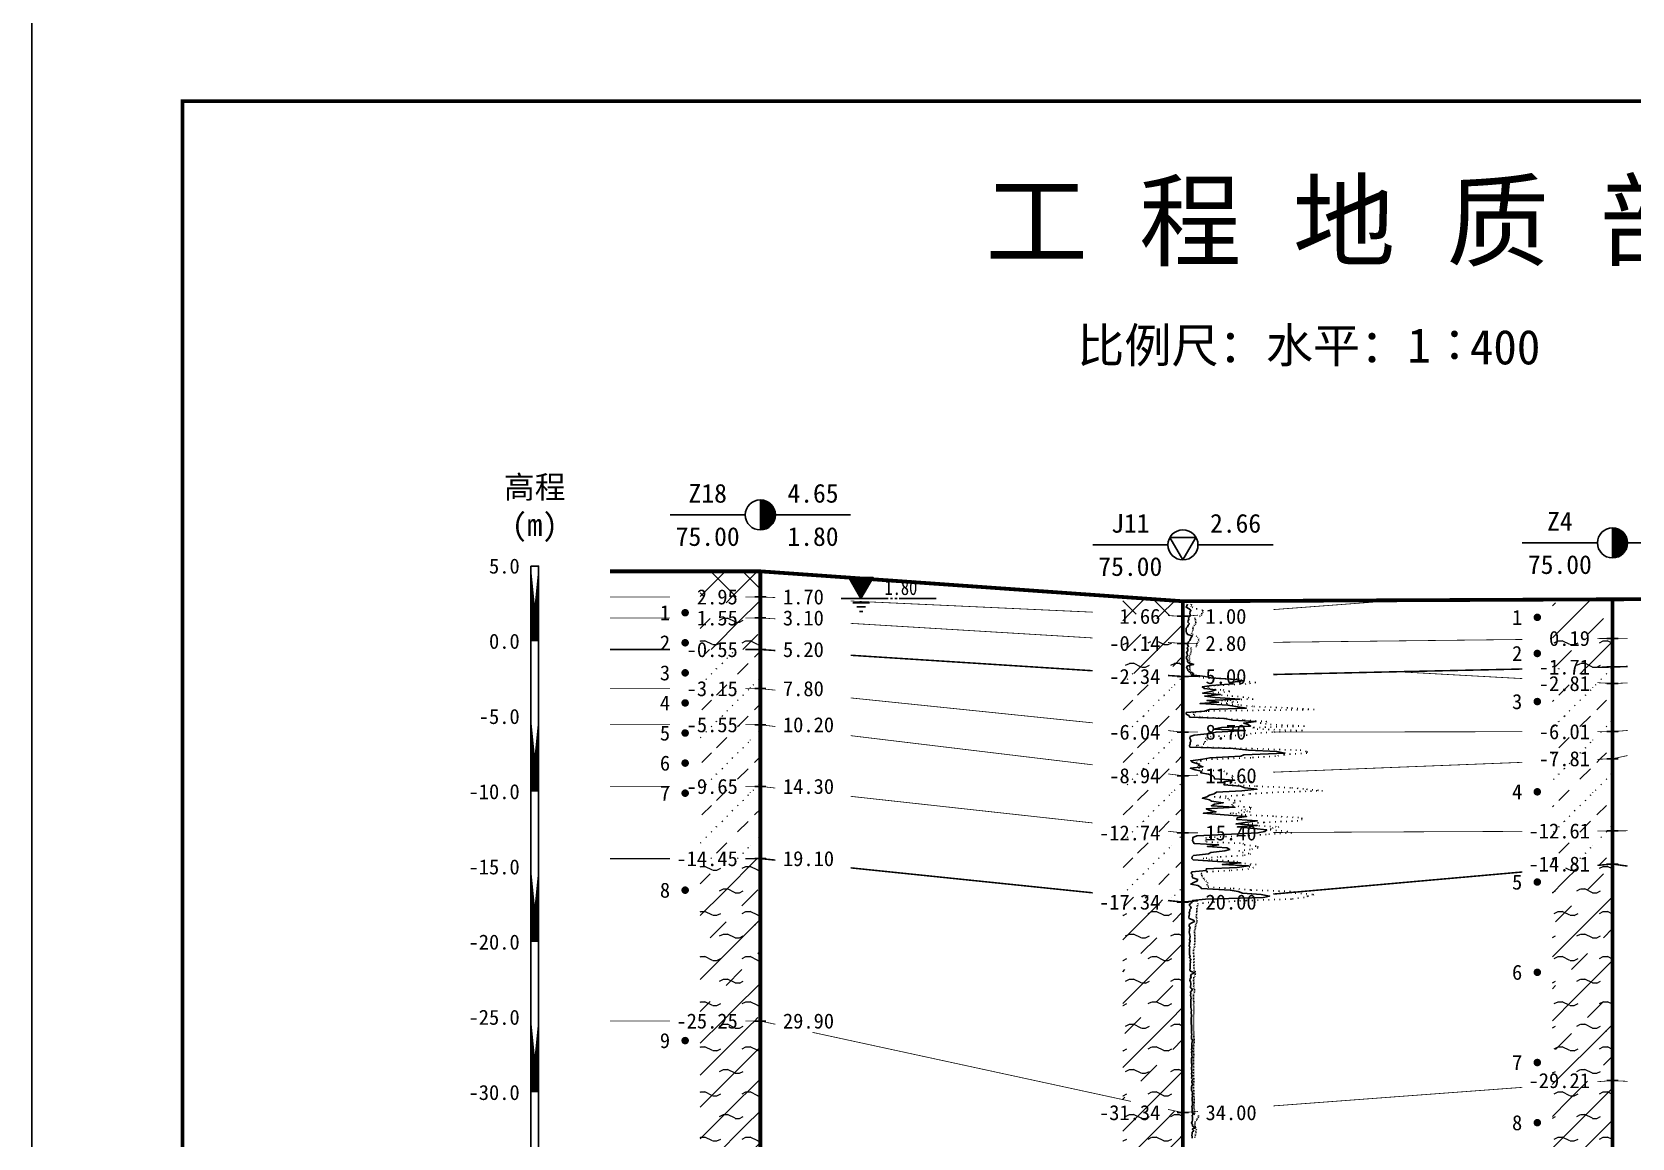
# Model space of a CAD drawing. Extents: x -37 to 3540, y -1485 to 297.
# Drawn here: x -37.4 to 175.4, y -1043.9 to -896.8 of the extents above; entities that cross this region are included whole.
import ezdxf
from ezdxf.enums import TextEntityAlignment as Align

# ---------------------------------------------------------------- set-up
doc = ezdxf.new("R2010")
doc.units = 0
doc.linetypes.add('DOT', pattern=[6.35, 0, -6.35])
doc.layers.get('0').update_dxf_attribs({"linetype": 'CONTINUOUS'})
for name, color, linetype in [('CURVE', 200, 'CONTINUOUS'), ('FRAME', 7, 'CONTINUOUS'), ('HOLE', 41, 'CONTINUOUS'), ('RULER', 7, 'CONTINUOUS'), ('SAMPLE', 1, 'CONTINUOUS'), ('STRATUM', 241, 'CONTINUOUS')]:
    doc.layers.add(name, color=color, linetype=linetype)
doc.layers.add('HATCH', color=7, linetype='CONTINUOUS', lineweight=13)
doc.styles.add('ST', font='')
doc.styles.get('ST').set_extended_font_data('SimSun')
pattern_1 = [(45, (-37.3898, -1188), (-2.12132, 2.12132), [10, 0]), (135, (-37.3898, -1188), (-2.12132, -2.12132), [10, 0])]
pattern_2 = [(45, (-37.39, -1188), (-4.24264, 4.24264), [10, 0]), (45, (-36.329, -1191.182), (-2.12132, 6.36396), [3, -3])]
pattern_3 = [(45, (-37.39, -1188), (-4.24264, 4.24264), [10, 0]), (45, (-36.329, -1191.182), (-2.12132, 6.36396), [3, -3]), (26.565, (-36.3156, -1188.2536), (5.999823, 5.999812), [0.567, -12.849]), (0, (-36.8826, -1188.2536), (0, 6), [0.567, -5.433]), (26.565, (-38.971, -1188), (5.999823, 5.999812), [0.567, -12.849]), (0, (-38.464, -1187.7464), (0, 6), [0.567, -5.433]), (153.435, (-36.8826, -1188.2536), (-5.999818, -5e-06), [1.134, -12.2826]), (26.565, (-33.3156, -1185.2536), (5.999823, 5.999812), [0.567, -12.849]), (0, (-33.8826, -1185.2536), (0, 6), [0.567, -5.433]), (26.565, (-35.971, -1185), (5.999823, 5.999812), [0.567, -12.849]), (0, (-35.464, -1184.7464), (0, 6), [0.567, -5.433]), (153.435, (-33.8826, -1185.2536), (-5.999818, -5e-06), [1.134, -12.2826])]
pattern_4 = [(45, (-37.39, -1188), (-7e-07, 6.99998), [1.97196, -7.92754]), (45, (-34.577, -1185.171), (-7e-07, 6.99998), [1.99367, -7.90583]), (45, (-32.3223, -1182.918), (-7e-07, 6.99998), [1.81361, -8.08588]), (26.565, (-37.3898, -1184.5), (7, 7), [0.0965, -15.55598]), (36.8699, (-36.6898, -1183.8), (7, 7), [0.19775, -34.80225]), (315, (-33.89, -1181.024), (6.99998, 1e-06), [0.03305, -9.86644]), (26.565, (-33.8898, -1188), (7, 7), [0.14475, -15.50773]), (26.565, (-33.1898, -1187.3), (7, 7), [0.10528, -15.5472]), (90, (-32.84, -1186.95), (-7, -5e-07), [0.02877, -6.97123]), (26.565, (-32.4898, -1186.6), (7, 7), [0.091, -31.21394]), (36.8699, (-31.7898, -1185.9), (7, 7), [0.11069, -34.88931]), (45, (-31.09, -1185.2), (-2e-07, 6.99998), [0.10911, -9.79038]), (315, (-30.4756, -1184.452), (6.99998, 1e-06), [0.03305, -9.86644]), (36.8699, (-35.9898, -1183.1), (7, 7), [0.10224, -34.89776]), (53.1301, (-35.2898, -1182.4), (14, 21), [0.13438, -34.86562]), (53.1301, (-34.5898, -1181.7), (14, 21), [0.12625, -34.87375])]
pattern_5 = [(45, (-37.3898, -1188), (-2.12132, 2.12132), [10, 0]), (26.565, (-36.3156, -1188.2536), (5.999823, 5.999812), [0.567, -12.849]), (0, (-36.8826, -1188.2536), (0, 6), [0.567, -5.433]), (26.565, (-38.971, -1188), (5.999823, 5.999812), [0.567, -12.849]), (0, (-38.464, -1187.7464), (0, 6), [0.567, -5.433]), (153.435, (-36.8826, -1188.2536), (-5.999818, -5e-06), [1.134, -12.2826]), (26.565, (-33.3156, -1185.2536), (5.999823, 5.999812), [0.567, -12.849]), (0, (-33.8826, -1185.2536), (0, 6), [0.567, -5.433]), (26.565, (-35.971, -1185), (5.999823, 5.999812), [0.567, -12.849]), (0, (-35.464, -1184.7464), (0, 6), [0.567, -5.433]), (153.435, (-33.8826, -1185.2536), (-5.999818, -5e-06), [1.134, -12.2826])]

# ---------------------------------------------------------------- blocks, each defined once
blk = doc.blocks.new('图头_剖面图A3')
at = {"style": 'ST'}
for s, height, p in [('工 程 地 质 剖 面 图', 10, (-15.09, 10.79)), ('比例尺：水平：1∶            垂直：1∶', 4.6, (-11.5, -5.76))]:
    blk.add_text(s, height=height, dxfattribs=at).set_placement(p, align=Align.MIDDLE_CENTER)
for tag, height, p in [('01_剖面号', 10, (64.41, 11.39)), ('02_横向比例', 4.6, (-18.82, -5.99)), ('03＿纵向比例', 4.6, (50.43, -5.28))]:
    blk.add_attdef(tag, text='', height=height, dxfattribs=at).set_placement(p, align=Align.MIDDLE_LEFT)
blk = doc.blocks.new('H_sam_hole')
blk.add_line((0, 2), (0, -2))
at = {"const_width": 2}
blk.add_lwpolyline([(0, -1, 0.414214), (1, 0, 0.414214), (0, 1, 1)], format="xyb", dxfattribs=at)
blk.add_circle((0, 0), 2)
blk = doc.blocks.new('H_cpt_hole')
for p, q in [((-1.73, 1), (1.73, 1)), ((0, -2), (-1.73, 1)), ((1.73, 1), (0, -2))]:
    blk.add_line(p, q)
blk.add_circle((0, 0), 2)
blk = doc.blocks.new('SampleSoilUndisturbed')
at = {"const_width": 0.5}
blk.add_lwpolyline([(-0.25, 0, 1), (0.25, 0, 1)], format="xyb", close=True, dxfattribs=at)
blk = doc.blocks.new('Gwl')
blk.add_lwpolyline([(0, 0, 0, 3.22, 0), (0, 2.79, 3.22, 3.22, 0)], format="xyseb")
blk.add_lwpolyline([(0, 0), (1.61, 2.79), (-1.61, 2.79)], close=True)
for points in [[(-2.63, 0), (3.61, 0)], [(3.93, 0), (4.21, 0)], [(4.53, 0), (4.8, 0)], [(5.09, 0), (9.99, 0)], [(-1.09, -0.61), (1.16, -0.61)], [(-0.54, -1.14), (0.61, -1.14)], [(-0.19, -1.74), (0.26, -1.74)]]:
    blk.add_lwpolyline(points)
at = {"style": 'ST', "width": 0.8}
blk.add_attdef('*GWL', (3.14, 0.45), '', height=2, dxfattribs=at)

msp = doc.modelspace()

# ---------------------------------------------------------------- hatches: boundary and pattern name
at = {"layer": 'HATCH'}
h = msp.add_hatch(dxfattribs=at)
h.set_pattern_fill('STT', color=50, style=0)
h.set_pattern_definition(pattern_1)
h.paths.add_polyline_path([(59.46, -968.51), (51.46, -968.51), (51.46, -971.91), (59.46, -971.91)])
h.paths.add_polyline_path([(50.25, -973.4), (56.94, -973.4), (56.94, -970.46), (50.25, -970.46)], flags=9)
h = msp.add_hatch(dxfattribs=at)
h.set_pattern_fill('FZNT', color=32, style=0)
h.set_pattern_definition(pattern_2)
h.paths.add_polyline_path([(59.46, -971.91), (51.46, -971.91), (51.46, -974.71), (59.46, -974.71)])
h.paths.add_polyline_path([(50.25, -976.2), (56.94, -976.2), (56.94, -973.28), (50.25, -973.28)], flags=9)
h.paths.add_polyline_path([(50.25, -973.4), (56.94, -973.4), (56.94, -970.46), (50.25, -970.46)], flags=9)
h = msp.add_hatch(dxfattribs=at)
h.set_pattern_fill('STT', color=50, style=0)
h.set_pattern_definition(pattern_1)
h.paths.add_polyline_path([(115.65, -972.49), (107.65, -971.92), (107.65, -974.12), (115.65, -974.49)])
h.paths.add_polyline_path([(106.44, -975.98), (113.14, -975.98), (113.14, -973.05), (106.44, -973.05)], flags=9)
h = msp.add_hatch(dxfattribs=at)
h.set_pattern_fill('FZNT', color=32, style=0)
h.set_pattern_definition(pattern_2)
h.paths.add_polyline_path([(172.77, -972.23), (164.77, -972.27), (164.77, -977.52), (172.77, -977.43)])
h.paths.add_polyline_path([(163.56, -978.92), (170.26, -978.92), (170.26, -975.99), (163.56, -975.99)], flags=9)
h = msp.add_hatch(dxfattribs=at)
h.set_pattern_fill('YNFNT', color=251, style=0)
h.set_pattern_definition(pattern_3)
h.paths.add_polyline_path([(59.46, -974.71), (51.46, -974.71), (51.46, -978.91), (59.46, -978.91)])
h.paths.add_polyline_path([(48.82, -980.4), (56.94, -980.4), (56.94, -977.46), (48.82, -977.46)], flags=9)
h.paths.add_polyline_path([(50.25, -976.2), (56.94, -976.2), (56.94, -973.28), (50.25, -973.28)], flags=9)
h = msp.add_hatch(dxfattribs=at)
h.set_pattern_fill('FZNT', color=32, style=0)
h.set_pattern_definition(pattern_2)
h.paths.add_polyline_path([(115.65, -974.49), (107.65, -974.12), (107.65, -977.61), (115.65, -978.09)])
h.paths.add_polyline_path([(105.01, -979.58), (113.14, -979.58), (113.14, -976.65), (105.01, -976.65)], flags=9)
h.paths.add_polyline_path([(106.44, -975.98), (113.14, -975.98), (113.14, -973.05), (106.44, -973.05)], flags=9)
h = msp.add_hatch(dxfattribs=at)
h.set_pattern_fill('YNFNT', color=251, style=0)
h.set_pattern_definition(pattern_3)
h.paths.add_polyline_path([(172.77, -977.43), (164.77, -977.52), (164.77, -981.41), (172.77, -981.23)])
h.paths.add_polyline_path([(162.13, -982.72), (170.26, -982.72), (170.26, -979.8), (162.13, -979.8)], flags=9)
h.paths.add_polyline_path([(163.56, -978.92), (170.26, -978.92), (170.26, -975.99), (163.56, -975.99)], flags=9)
h = msp.add_hatch(dxfattribs=at)
h.set_pattern_fill('SZFT', color=52, style=0)
h.set_pattern_definition(pattern_4)
h.paths.add_polyline_path([(59.46, -978.91), (51.46, -978.91), (51.46, -984.11), (59.46, -984.11)])
h.paths.add_polyline_path([(48.82, -985.6), (56.94, -985.6), (56.94, -982.66), (48.82, -982.66)], flags=9)
h.paths.add_polyline_path([(48.82, -980.4), (56.94, -980.4), (56.94, -977.46), (48.82, -977.46)], flags=9)
h = msp.add_hatch(dxfattribs=at)
h.set_pattern_fill('YNFNT', color=251, style=0)
h.set_pattern_definition(pattern_3)
h.paths.add_polyline_path([(115.65, -978.09), (107.65, -977.61), (107.65, -981.98), (115.65, -982.49)])
h.paths.add_polyline_path([(105.01, -983.98), (113.14, -983.98), (113.14, -981.05), (105.01, -981.05)], flags=9)
h.paths.add_polyline_path([(105.01, -979.58), (113.14, -979.58), (113.14, -976.65), (105.01, -976.65)], flags=9)
h = msp.add_hatch(dxfattribs=at)
h.set_pattern_fill('SZFT', color=52, style=0)
h.set_pattern_definition(pattern_4)
h.paths.add_polyline_path([(172.77, -981.23), (164.77, -981.41), (164.77, -982.99), (172.77, -983.43)])
h.paths.add_polyline_path([(162.13, -984.92), (170.26, -984.92), (170.26, -981.99), (162.13, -981.99)], flags=9)
h.paths.add_polyline_path([(162.13, -982.72), (170.26, -982.72), (170.26, -979.8), (162.13, -979.8)], flags=9)
h = msp.add_hatch(dxfattribs=at)
h.set_pattern_fill('SZFT', color=52, style=0)
h.set_pattern_definition(pattern_4)
h.paths.add_polyline_path([(59.46, -984.11), (51.46, -984.11), (51.46, -988.91), (59.46, -988.91)])
h.paths.add_polyline_path([(48.82, -990.39), (56.94, -990.39), (56.94, -987.49), (48.82, -987.49)], flags=9)
h.paths.add_polyline_path([(48.82, -985.6), (56.94, -985.6), (56.94, -982.66), (48.82, -982.66)], flags=9)
h = msp.add_hatch(dxfattribs=at)
h.set_pattern_fill('SZFT', color=52, style=0)
h.set_pattern_definition(pattern_4)
h.paths.add_polyline_path([(115.65, -982.49), (107.65, -981.98), (107.65, -989.07), (115.65, -989.89)])
h.paths.add_polyline_path([(105.01, -991.38), (113.14, -991.38), (113.14, -988.45), (105.01, -988.45)], flags=9)
h.paths.add_polyline_path([(105.01, -983.98), (113.14, -983.98), (113.14, -981.05), (105.01, -981.05)], flags=9)
h = msp.add_hatch(dxfattribs=at)
h.set_pattern_fill('SZFT', color=52, style=0)
h.set_pattern_definition(pattern_4)
h.paths.add_polyline_path([(172.77, -983.43), (164.77, -982.99), (164.77, -989.84), (172.77, -989.83)])
h.paths.add_polyline_path([(162.13, -991.32), (170.26, -991.32), (170.26, -988.39), (162.13, -988.39)], flags=9)
h.paths.add_polyline_path([(162.13, -984.92), (170.26, -984.92), (170.26, -981.99), (162.13, -981.99)], flags=9)
h = msp.add_hatch(dxfattribs=at)
h.set_pattern_fill('SZFT', color=52, style=0)
h.set_pattern_definition(pattern_4)
h.paths.add_polyline_path([(59.46, -988.91), (51.46, -988.91), (51.46, -997.11), (59.46, -997.11)])
h.paths.add_polyline_path([(48.82, -998.6), (56.94, -998.6), (56.94, -995.66), (48.82, -995.66)], flags=9)
h.paths.add_polyline_path([(48.82, -990.39), (56.94, -990.39), (56.94, -987.49), (48.82, -987.49)], flags=9)
h = msp.add_hatch(dxfattribs=at)
h.set_pattern_fill('SZFT', color=52, style=0)
h.set_pattern_definition(pattern_4)
h.paths.add_polyline_path([(115.65, -989.89), (107.65, -989.07), (107.65, -994.73), (115.65, -995.69)])
h.paths.add_polyline_path([(105.01, -997.18), (113.14, -997.18), (113.14, -994.25), (105.01, -994.25)], flags=9)
h.paths.add_polyline_path([(105.01, -991.38), (113.14, -991.38), (113.14, -988.45), (105.01, -988.45)], flags=9)
h = msp.add_hatch(dxfattribs=at)
h.set_pattern_fill('SZFT', color=52, style=0)
h.set_pattern_definition(pattern_4)
h.paths.add_polyline_path([(172.77, -989.83), (164.77, -989.84), (164.77, -993.75), (172.77, -993.43)])
h.paths.add_polyline_path([(162.13, -994.92), (170.26, -994.92), (170.26, -991.99), (162.13, -991.99)], flags=9)
h.paths.add_polyline_path([(162.13, -991.32), (170.26, -991.32), (170.26, -988.39), (162.13, -988.39)], flags=9)
h = msp.add_hatch(dxfattribs=at)
h.set_pattern_fill('SZFT', color=52, style=0)
h.set_pattern_definition(pattern_4)
h.paths.add_polyline_path([(172.77, -993.43), (164.77, -993.75), (164.77, -1003.07), (172.77, -1003.03)])
h.paths.add_polyline_path([(160.7, -1004.52), (170.26, -1004.52), (170.26, -1001.59), (160.7, -1001.59)], flags=9)
h.paths.add_polyline_path([(162.13, -994.92), (170.26, -994.92), (170.26, -991.99), (162.13, -991.99)], flags=9)
h = msp.add_hatch(dxfattribs=at)
h.set_pattern_fill('SZFT', color=52, style=0)
h.set_pattern_definition(pattern_4)
h.paths.add_polyline_path([(59.46, -997.11), (51.46, -997.11), (51.46, -1006.71), (59.46, -1006.71)])
h.paths.add_polyline_path([(47.39, -1008.2), (56.94, -1008.2), (56.94, -1005.28), (47.39, -1005.28)], flags=9)
h.paths.add_polyline_path([(48.82, -998.6), (56.94, -998.6), (56.94, -995.66), (48.82, -995.66)], flags=9)
h = msp.add_hatch(dxfattribs=at)
h.set_pattern_fill('SZFT', color=52, style=0)
h.set_pattern_definition(pattern_4)
h.paths.add_polyline_path([(115.65, -995.69), (107.65, -994.73), (107.65, -1002.41), (115.65, -1003.29)])
h.paths.add_polyline_path([(103.59, -1004.78), (113.14, -1004.78), (113.14, -1001.86), (103.59, -1001.86)], flags=9)
h.paths.add_polyline_path([(105.01, -997.18), (113.14, -997.18), (113.14, -994.25), (105.01, -994.25)], flags=9)
h = msp.add_hatch(dxfattribs=at)
h.set_pattern_fill('SZFT', color=52, style=0)
h.set_pattern_definition(pattern_4)
h.paths.add_polyline_path([(115.65, -1003.29), (107.65, -1002.41), (107.65, -1011.67), (115.65, -1012.49)])
h.paths.add_polyline_path([(103.58, -1013.98), (113.14, -1013.98), (113.14, -1011.05), (103.58, -1011.05)], flags=9)
h.paths.add_polyline_path([(103.59, -1004.78), (113.14, -1004.78), (113.14, -1001.86), (103.59, -1001.86)], flags=9)
h = msp.add_hatch(dxfattribs=at)
h.set_pattern_fill('SZFT', color=52, style=0)
h.set_pattern_definition(pattern_4)
h.paths.add_polyline_path([(172.77, -1003.03), (164.77, -1003.07), (164.77, -1008.14), (172.77, -1007.43)])
h.paths.add_polyline_path([(160.7, -1008.92), (170.26, -1008.92), (170.26, -1005.99), (160.7, -1005.99)], flags=9)
h.paths.add_polyline_path([(160.7, -1004.52), (170.26, -1004.52), (170.26, -1001.59), (160.7, -1001.59)], flags=9)
h = msp.add_hatch(dxfattribs=at)
h.set_pattern_fill('YNFNT', color=251, style=0)
h.set_pattern_definition(pattern_3)
h.paths.add_polyline_path([(59.46, -1006.71), (51.46, -1006.71), (51.46, -1028.31), (59.46, -1028.31)])
h.paths.add_polyline_path([(47.39, -1029.79), (56.94, -1029.79), (56.94, -1026.89), (47.39, -1026.89)], flags=9)
h.paths.add_polyline_path([(47.39, -1008.2), (56.94, -1008.2), (56.94, -1005.28), (47.39, -1005.28)], flags=9)
h = msp.add_hatch(dxfattribs=at)
h.set_pattern_fill('YNFNT', color=251, style=0)
h.set_pattern_definition(pattern_3)
h.paths.add_polyline_path([(172.77, -1007.43), (164.77, -1008.14), (164.77, -1036.83), (172.77, -1036.23)])
h.paths.add_polyline_path([(160.7, -1037.72), (170.26, -1037.72), (170.26, -1034.79), (160.7, -1034.79)], flags=9)
h.paths.add_polyline_path([(160.7, -1008.92), (170.26, -1008.92), (170.26, -1005.99), (160.7, -1005.99)], flags=9)
h = msp.add_hatch(dxfattribs=at)
h.set_pattern_fill('YNFNT', color=251, style=0)
h.set_pattern_definition(pattern_3)
h.paths.add_polyline_path([(115.65, -1012.49), (107.65, -1011.67), (107.65, -1038.76), (115.65, -1040.49)])
h.paths.add_polyline_path([(103.58, -1041.98), (113.14, -1041.98), (113.14, -1039.05), (103.58, -1039.05)], flags=9)
h.paths.add_polyline_path([(103.58, -1013.98), (113.14, -1013.98), (113.14, -1011.05), (103.58, -1011.05)], flags=9)
h = msp.add_hatch(dxfattribs=at)
h.set_pattern_fill('YNNT', color=251, style=0)
h.set_pattern_definition(pattern_5)
h.paths.add_polyline_path([(59.46, -1028.31), (51.46, -1028.31), (51.46, -1046.31), (59.46, -1046.31)])
h.paths.add_polyline_path([(47.39, -1047.8), (56.94, -1047.8), (56.94, -1044.86), (47.39, -1044.86)], flags=9)
h.paths.add_polyline_path([(47.39, -1029.79), (56.94, -1029.79), (56.94, -1026.89), (47.39, -1026.89)], flags=9)
h = msp.add_hatch(dxfattribs=at)
h.set_pattern_fill('YNNT', color=251, style=0)
h.set_pattern_definition(pattern_5)
h.paths.add_polyline_path([(172.77, -1036.23), (164.77, -1036.83), (164.77, -1048.66), (172.77, -1048.03)])
h.paths.add_polyline_path([(160.7, -1049.52), (170.26, -1049.52), (170.26, -1046.59), (160.7, -1046.59)], flags=9)
h.paths.add_polyline_path([(160.7, -1037.72), (170.26, -1037.72), (170.26, -1034.79), (160.7, -1034.79)], flags=9)
h = msp.add_hatch(dxfattribs=at)
h.set_pattern_fill('YNNT', color=251, style=0)
h.set_pattern_definition(pattern_5)
h.paths.add_polyline_path([(115.65, -1040.49), (107.65, -1038.76), (107.65, -1051.61), (115.65, -1052.49)])
h.paths.add_polyline_path([(103.58, -1053.98), (113.14, -1053.98), (113.14, -1051.05), (103.58, -1051.05)], flags=9)
h.paths.add_polyline_path([(103.58, -1041.98), (113.14, -1041.98), (113.14, -1039.05), (103.58, -1039.05)], flags=9)

# ---------------------------------------------------------------- linework, layer by layer
at = {"layer": 'CURVE', "color": 30, "linetype": 'Continuous'}
msp.add_lwpolyline([(116.25, -972.89), (116.19, -973.09), (116.06, -973.29), (116.5, -973.49), (116.72, -973.69), (116.63, -973.89), (116.57, -974.09), (116.61, -974.29), (116.6, -974.49), (116.38, -974.69), (116.45, -974.89), (116.35, -975.09), (116.32, -975.29), (116.51, -975.49), (116.33, -975.69), (116.24, -975.89), (116.09, -976.09), (116.06, -976.29), (116.08, -976.49), (116.14, -976.69), (116.3, -976.89), (116.88, -977.09), (116.73, -977.29), (116.65, -977.49), (116.56, -977.69), (116.38, -977.89), (116.31, -978.09), (116.27, -978.29), (116.4, -978.49), (116.21, -978.69), (116.28, -978.89), (116.32, -979.09), (116.14, -979.29), (116.22, -979.49), (116.26, -979.69), (116.11, -979.89), (116.11, -980.09), (116.24, -980.29), (116.24, -980.49), (116.37, -980.69), (117.09, -980.89), (116.27, -981.09), (116.14, -981.29), (116.24, -981.49), (116.29, -981.69), (116.49, -981.89), (117.06, -982.09), (116.77, -982.29), (118.59, -982.49), (119.39, -982.69), (122.59, -982.89), (123.71, -983.09), (121.82, -983.29), (122.35, -983.49), (119.44, -983.69), (118.22, -983.89), (118.5, -984.09), (120.03, -984.29), (119.36, -984.49), (118.27, -984.69), (120.64, -984.89), (118.55, -985.09), (119.92, -985.29), (123.22, -985.49), (118.83, -985.69), (120.41, -985.89), (117.92, -986.09), (121.64, -986.29), (122.68, -986.49), (124.09, -986.69), (119.2, -986.89), (118.51, -987.09), (116.08, -987.29), (116.09, -987.49), (116.43, -987.69), (116.56, -987.89), (121.17, -988.09), (122.29, -988.29), (125.36, -988.49), (123.73, -988.69), (124.33, -988.89), (124.65, -989.09), (120.76, -989.29), (119.72, -989.49), (123.96, -989.69), (120.06, -989.89), (119.28, -990.09), (117.14, -990.29), (116.63, -990.49), (116.57, -990.69), (116.64, -990.89), (116.72, -991.09), (116.6, -991.29), (116.61, -991.49), (116.51, -991.69), (116.58, -991.89), (122.34, -992.09), (124.39, -992.29), (128.13, -992.49), (129.22, -992.69), (123.74, -992.89), (123.37, -993.09), (119.27, -993.29), (118.29, -993.49), (116.69, -993.69), (116.86, -993.89), (117.67, -994.09), (117.71, -994.29), (118.31, -994.49), (116.64, -994.69), (117.29, -994.89), (118.14, -995.09), (118.02, -995.29), (119.03, -995.49), (119.62, -995.69), (119.79, -995.89), (119.84, -996.09), (122.51, -996.29), (121.11, -996.49), (121.23, -996.69), (121.11, -996.89), (123.32, -997.09), (123.9, -997.29), (125.49, -997.49), (123.46, -997.69), (120.13, -997.89), (119.82, -998.09), (119.2, -998.29), (118.83, -998.49), (118.25, -998.69), (119.17, -998.89), (119.47, -999.09), (121.02, -999.29), (119.84, -999.49), (119.43, -999.69), (122.57, -999.89), (118.75, -1000.09), (119.14, -1000.29), (120.06, -1000.49), (118.37, -1000.69), (121.12, -1000.89), (124.11, -1001.09), (122.85, -1001.29), (122.8, -1001.49), (125.56, -1001.69), (123.92, -1001.89), (122.71, -1002.09), (125.54, -1002.29), (122.9, -1002.49), (125.08, -1002.69), (126.8, -1002.89), (126.53, -1003.09), (125.61, -1003.29), (121.22, -1003.49), (117.5, -1003.69), (116.97, -1003.89), (116.97, -1004.09), (116.92, -1004.29), (117.02, -1004.49), (117.13, -1004.69), (120.42, -1004.89), (118.91, -1005.09), (121.5, -1005.29), (121.87, -1005.49), (121.23, -1005.69), (119.36, -1005.89), (119.04, -1006.09), (117.06, -1006.29), (116.88, -1006.49), (116.84, -1006.69), (117.02, -1006.89), (120.24, -1007.09), (123.35, -1007.29), (120.88, -1007.49), (124.37, -1007.69), (122.87, -1007.89), (118.75, -1008.09), (118.78, -1008.29), (116.84, -1008.49), (116.76, -1008.69), (116.91, -1008.89), (116.88, -1009.09), (116.98, -1009.29), (117.62, -1009.49), (117.5, -1009.69), (117.09, -1009.89), (116.69, -1010.09), (117.62, -1010.29), (117.97, -1010.49), (118.11, -1010.69), (121.92, -1010.89), (123.01, -1011.09), (123.59, -1011.29), (126.05, -1011.49), (127.18, -1011.69), (126.36, -1011.89), (118.63, -1012.09), (116.91, -1012.29), (116.88, -1012.49), (116.66, -1012.69), (116.49, -1012.89), (116.64, -1013.09), (116.75, -1013.29), (116.55, -1013.49), (116.55, -1013.69), (116.47, -1013.89), (116.51, -1014.09), (116.5, -1014.29), (116.45, -1014.49), (116.5, -1014.69), (117.07, -1014.89), (117.18, -1015.09), (116.75, -1015.29), (116.49, -1015.49), (116.48, -1015.69), (116.6, -1015.89), (116.51, -1016.09), (116.53, -1016.29), (116.46, -1016.49), (116.53, -1016.69), (116.55, -1016.89), (116.59, -1017.09), (116.56, -1017.29), (116.51, -1017.49), (116.62, -1017.69), (116.54, -1017.89), (116.53, -1018.09), (116.49, -1018.29), (116.56, -1018.49), (116.51, -1018.69), (116.52, -1018.89), (116.52, -1019.09), (116.51, -1019.29), (116.53, -1019.49), (116.63, -1019.69), (116.52, -1019.89), (116.71, -1020.09), (116.6, -1020.29), (116.65, -1020.49), (116.63, -1020.69), (116.61, -1020.89), (116.59, -1021.09), (116.62, -1021.29), (116.58, -1021.49), (116.66, -1021.69), (117.25, -1021.89), (116.8, -1022.09), (116.66, -1022.29), (116.76, -1022.49), (116.62, -1022.69), (116.58, -1022.89), (116.67, -1023.09), (116.68, -1023.29), (116.69, -1023.49), (116.65, -1023.69), (116.64, -1023.89), (116.91, -1024.09), (116.77, -1024.29), (116.65, -1024.49), (116.69, -1024.69), (116.66, -1024.89), (116.72, -1025.09), (116.73, -1025.29), (116.71, -1025.49), (116.71, -1025.69), (116.72, -1025.89), (116.7, -1026.09), (116.71, -1026.29), (116.71, -1026.49), (116.75, -1026.69), (116.77, -1026.89), (116.76, -1027.09), (116.74, -1027.29), (116.79, -1027.49), (116.77, -1027.69), (116.73, -1027.89), (116.76, -1028.09), (116.74, -1028.29), (116.75, -1028.49), (116.76, -1028.69), (116.78, -1028.89), (116.79, -1029.09), (116.79, -1029.29), (116.81, -1029.49), (116.78, -1029.69), (116.78, -1029.89), (116.85, -1030.09), (116.81, -1030.29), (116.81, -1030.49), (116.8, -1030.69), (116.96, -1030.89), (116.86, -1031.09), (116.84, -1031.29), (116.84, -1031.49), (116.84, -1031.69), (116.82, -1031.89), (116.78, -1032.09), (116.89, -1032.29), (116.81, -1032.49), (116.82, -1032.69), (116.84, -1032.89), (116.86, -1033.09), (116.8, -1033.29), (116.8, -1033.49), (116.77, -1033.69), (116.78, -1033.89), (116.85, -1034.09), (116.82, -1034.29), (116.81, -1034.49), (116.8, -1034.69), (116.85, -1034.89), (116.85, -1035.09), (116.79, -1035.29), (116.84, -1035.49), (116.83, -1035.69), (116.8, -1035.89), (116.95, -1036.09), (116.84, -1036.29), (116.83, -1036.49), (116.95, -1036.69), (116.84, -1036.89), (116.78, -1037.09), (116.81, -1037.29), (116.81, -1037.49), (116.89, -1037.69), (116.9, -1037.89), (116.87, -1038.09), (116.91, -1038.29), (116.89, -1038.49), (116.89, -1038.69), (116.86, -1038.89), (116.91, -1039.09), (116.93, -1039.29), (116.9, -1039.49), (116.85, -1039.69), (116.89, -1039.89), (116.89, -1040.09), (116.87, -1040.29), (116.89, -1040.49), (117, -1040.69), (116.89, -1040.89), (116.92, -1041.09), (116.91, -1041.29), (116.92, -1041.49), (116.86, -1041.69), (116.81, -1041.89), (116.9, -1042.09), (116.94, -1042.29), (117.27, -1042.49), (116.88, -1042.69), (117.1, -1042.89), (116.86, -1043.09), (116.89, -1043.29), (116.83, -1043.49), (116.88, -1043.69), (116.87, -1043.89)], dxfattribs=at)
at = {"layer": 'CURVE', "color": 100, "linetype": 'DOT', "ltscale": 0.1}
msp.add_lwpolyline([(116.77, -972.89), (116.75, -973.09), (116.88, -973.29), (117.43, -973.49), (118.28, -973.69), (118.3, -973.89), (118.17, -974.09), (118.12, -974.29), (117.96, -974.49), (117.23, -974.69), (117.28, -974.89), (117.33, -975.09), (117.36, -975.29), (117.33, -975.49), (117.2, -975.69), (117.03, -975.89), (116.99, -976.09), (116.96, -976.29), (116.94, -976.49), (116.77, -976.69), (116.94, -976.89), (117.43, -977.09), (117.57, -977.29), (117.74, -977.49), (117.79, -977.69), (117.63, -977.89), (117.51, -978.09), (117.48, -978.29), (117.47, -978.49), (116.72, -978.69), (116.79, -978.89), (116.73, -979.09), (116.69, -979.29), (116.67, -979.49), (116.52, -979.69), (116.5, -979.89), (116.51, -980.09), (116.5, -980.29), (116.53, -980.49), (116.74, -980.69), (116.57, -980.89), (116.54, -981.09), (116.57, -981.29), (116.54, -981.49), (116.58, -981.69), (116.87, -981.89), (116.62, -982.09), (117, -982.29), (117.81, -982.49), (118.33, -982.69), (123.42, -982.89), (123.73, -983.09), (125.34, -983.29), (124.02, -983.49), (119.85, -983.69), (119.02, -983.89), (118.41, -984.09), (120.98, -984.29), (121.9, -984.49), (119.64, -984.69), (120.05, -984.89), (122.17, -985.09), (124.32, -985.29), (124.97, -985.49), (120.8, -985.69), (122.97, -985.89), (120.74, -986.09), (123.36, -986.29), (125.08, -986.49), (130.1, -986.69), (133.09, -986.89), (118.82, -987.09), (117.04, -987.29), (117.11, -987.49), (117.13, -987.69), (118.15, -987.89), (121.36, -988.09), (123.84, -988.29), (126.79, -988.49), (125.91, -988.69), (127.3, -988.89), (131.8, -989.09), (124.93, -989.29), (125.53, -989.49), (131.53, -989.69), (127.56, -989.89), (124.73, -990.09), (124.17, -990.29), (119.42, -990.49), (118.65, -990.69), (118.89, -990.89), (118.62, -991.09), (118.55, -991.29), (118.42, -991.49), (117.4, -991.69), (118.14, -991.89), (124.79, -992.09), (131.24, -992.29), (132.19, -992.49), (132.14, -992.69), (129.1, -992.89), (127.95, -993.09), (124.68, -993.29), (119.56, -993.49), (118.02, -993.69), (117.46, -993.89), (117.82, -994.09), (118, -994.29), (117.55, -994.49), (117.75, -994.69), (118.21, -994.89), (121.1, -995.09), (121.5, -995.29), (121.43, -995.49), (122.27, -995.69), (122.17, -995.89), (122.19, -996.09), (123.85, -996.29), (124.83, -996.49), (121.98, -996.69), (121.5, -996.89), (125.45, -997.09), (130.13, -997.29), (132.1, -997.49), (134.2, -997.69), (128.35, -997.89), (124.51, -998.09), (123.62, -998.29), (119.8, -998.49), (121.62, -998.69), (121.75, -998.89), (123.31, -999.09), (122.4, -999.29), (122.17, -999.49), (122.26, -999.69), (124.63, -999.89), (124.7, -1000.09), (123.4, -1000.29), (124.59, -1000.49), (121.95, -1000.69), (123.91, -1000.89), (128, -1001.09), (131.44, -1001.29), (131.5, -1001.49), (130.94, -1001.69), (126.41, -1001.89), (124.26, -1002.09), (125.01, -1002.29), (128.39, -1002.49), (127.37, -1002.69), (127.25, -1002.89), (129.52, -1003.09), (130.11, -1003.29), (126.73, -1003.49), (123.63, -1003.69), (118.77, -1003.89), (118.72, -1004.09), (118.67, -1004.29), (118.77, -1004.49), (123.62, -1004.69), (123.81, -1004.89), (125.64, -1005.09), (125.62, -1005.29), (124.61, -1005.49), (123.09, -1005.69), (123.58, -1005.89), (124.64, -1006.09), (123.65, -1006.29), (120.28, -1006.49), (118.35, -1006.69), (119.44, -1006.89), (122.83, -1007.09), (123.16, -1007.29), (125.38, -1007.49), (123.71, -1007.69), (125.05, -1007.89), (124.36, -1008.09), (121.9, -1008.29), (118.87, -1008.49), (118.09, -1008.69), (118.15, -1008.89), (118.18, -1009.09), (118.38, -1009.29), (118.48, -1009.49), (118.7, -1009.69), (118.95, -1009.89), (118.84, -1010.09), (118.91, -1010.29), (118.99, -1010.49), (122.35, -1010.69), (124.7, -1010.89), (130.34, -1011.09), (130.58, -1011.29), (133.05, -1011.49), (132.23, -1011.69), (131.76, -1011.89), (130.07, -1012.09), (124.05, -1012.29), (119.83, -1012.49), (117.69, -1012.69), (117.59, -1012.89), (117.58, -1013.09), (117.52, -1013.29), (117.51, -1013.49), (117.5, -1013.69), (117.49, -1013.89), (117.45, -1014.09), (117.43, -1014.29), (117.44, -1014.49), (117.45, -1014.69), (117.53, -1014.89), (117.51, -1015.09), (117.47, -1015.29), (117.37, -1015.49), (117.31, -1015.69), (117.3, -1015.89), (117.29, -1016.09), (117.2, -1016.29), (117.2, -1016.49), (117.21, -1016.69), (117.24, -1016.89), (117.25, -1017.09), (117.23, -1017.29), (117.24, -1017.49), (117.24, -1017.69), (117.25, -1017.89), (117.2, -1018.09), (117.22, -1018.29), (117.2, -1018.49), (117.08, -1018.69), (117.07, -1018.89), (117.06, -1019.09), (117.04, -1019.29), (117.09, -1019.49), (117.08, -1019.69), (117.13, -1019.89), (117.11, -1020.09), (117.13, -1020.29), (117.11, -1020.49), (117.13, -1020.69), (117.11, -1020.89), (117.11, -1021.09), (117.12, -1021.29), (117.13, -1021.49), (117.27, -1021.69), (117.31, -1021.89), (117.28, -1022.09), (117.24, -1022.29), (117.12, -1022.49), (117.08, -1022.69), (117.07, -1022.89), (117.08, -1023.09), (117.08, -1023.29), (117.08, -1023.49), (117.05, -1023.69), (117.12, -1023.89), (117.17, -1024.09), (117.17, -1024.29), (117.17, -1024.49), (117.07, -1024.69), (117.04, -1024.89), (117.06, -1025.09), (117.06, -1025.29), (117.06, -1025.49), (117.09, -1025.69), (117.09, -1025.89), (117.07, -1026.09), (117.08, -1026.29), (117.08, -1026.49), (117.09, -1026.69), (117.08, -1026.89), (117.08, -1027.09), (117.09, -1027.29), (117.07, -1027.49), (117.06, -1027.69), (117.07, -1027.89), (117.05, -1028.09), (117.05, -1028.29), (117.04, -1028.49), (117.04, -1028.69), (117.05, -1028.89), (117.04, -1029.09), (117.06, -1029.29), (117.05, -1029.49), (117.09, -1029.69), (117.1, -1029.89), (117.1, -1030.09), (117.1, -1030.29), (117.08, -1030.49), (117.13, -1030.69), (117.15, -1030.89), (117.13, -1031.09), (117.12, -1031.29), (117.08, -1031.49), (117.07, -1031.69), (117.05, -1031.89), (117.08, -1032.09), (117.05, -1032.29), (117.07, -1032.49), (117.08, -1032.69), (117.09, -1032.89), (117.07, -1033.09), (117.04, -1033.29), (117.04, -1033.49), (117.06, -1033.69), (117.07, -1033.89), (117.07, -1034.09), (117.08, -1034.29), (117.05, -1034.49), (117.07, -1034.69), (117.08, -1034.89), (117.07, -1035.09), (117.08, -1035.29), (117.07, -1035.49), (117.05, -1035.69), (117.08, -1035.89), (117.08, -1036.09), (117.09, -1036.29), (117.09, -1036.49), (117.08, -1036.69), (117.07, -1036.89), (117.06, -1037.09), (117.06, -1037.29), (117.09, -1037.49), (117.1, -1037.69), (117.11, -1037.89), (117.11, -1038.09), (117.1, -1038.29), (117.13, -1038.49), (117.15, -1038.69), (117.16, -1038.89), (117.13, -1039.09), (117.12, -1039.29), (117.13, -1039.49), (117.11, -1039.69), (117.12, -1039.89), (117.16, -1040.09), (117.19, -1040.29), (117.21, -1040.49), (117.15, -1040.69), (117.7, -1040.89), (117.74, -1041.09), (117.55, -1041.29), (117.49, -1041.49), (117.26, -1041.69), (117.27, -1041.89), (117.23, -1042.09), (117.26, -1042.29), (117.34, -1042.49), (117.46, -1042.69), (117.37, -1042.89), (117.4, -1043.09), (117.33, -1043.29), (117.33, -1043.49), (117.24, -1043.69), (117.23, -1043.89)], dxfattribs=at)
at = {"layer": 'FRAME', "color": 245, "linetype": 'Continuous'}
msp.add_lwpolyline([(-37.39, -1188), (382.61, -1188), (382.61, -891), (-37.39, -891)], close=True, dxfattribs=at)
at = {"layer": 'FRAME', "linetype": 'Continuous', "const_width": 0.5}
msp.add_lwpolyline([(-17.39, -1173), (362.61, -1173), (362.61, -906), (-17.39, -906)], close=True, dxfattribs=at)
at = {"layer": 'HOLE', "linetype": 'Continuous'}
for points in [[(57.46, -961.01), (47.46, -961.01)], [(61.46, -961.01), (71.46, -961.01)], [(113.65, -964.99), (103.65, -964.99)], [(117.65, -964.99), (127.65, -964.99)], [(170.77, -964.73), (160.77, -964.73)], [(174.77, -964.73), (184.77, -964.73)], [(58.71, -971.91), (60.21, -971.91)], [(58.71, -974.71), (60.21, -974.71)], [(114.9, -974.49), (116.4, -974.49)], [(114.9, -978.09), (116.4, -978.09)], [(172.02, -977.43), (173.52, -977.43)], [(58.71, -978.91), (60.21, -978.91)], [(114.9, -982.49), (116.4, -982.49)], [(172.02, -981.23), (173.52, -981.23)], [(58.71, -984.11), (60.21, -984.11)], [(172.02, -983.43), (173.52, -983.43)], [(58.71, -988.91), (60.21, -988.91)], [(114.9, -989.89), (116.4, -989.89)], [(172.02, -989.83), (173.52, -989.83)], [(172.02, -993.43), (173.52, -993.43)], [(58.71, -997.11), (60.21, -997.11)], [(114.9, -995.69), (116.4, -995.69)], [(114.9, -1003.29), (116.4, -1003.29)], [(172.02, -1003.03), (173.52, -1003.03)], [(58.71, -1006.71), (60.21, -1006.71)], [(172.02, -1007.43), (173.52, -1007.43)], [(114.9, -1012.49), (116.4, -1012.49)], [(58.71, -1028.31), (60.21, -1028.31)], [(172.02, -1036.23), (173.52, -1036.23)], [(114.9, -1040.49), (116.4, -1040.49)]]:
    msp.add_lwpolyline(points, dxfattribs=at)
at = {"layer": 'HOLE', "linetype": 'Continuous', "const_width": 0.5}
for points in [[(59.46, -968.51), (59.46, -1118.51)], [(115.65, -972.49), (115.65, -1121.19)], [(172.77, -972.23), (172.77, -1122.23)]]:
    msp.add_lwpolyline(points, dxfattribs=at)
at = {"layer": 'RULER', "linetype": 'Continuous', "const_width": 1}
for points in [[(29.46, -967.81), (29.46, -977.81)], [(29.46, -987.81), (29.46, -997.81)], [(29.46, -1007.81), (29.46, -1017.81)], [(29.46, -1027.81), (29.46, -1037.81)]]:
    msp.add_lwpolyline(points, close=True, dxfattribs=at)
at = {"layer": 'RULER', "linetype": 'Continuous'}
msp.add_lwpolyline([(28.96, -967.81), (29.96, -967.81), (29.96, -1127.81), (28.96, -1127.81)], close=True, dxfattribs=at)
at = {"layer": 'STRATUM', "linetype": 'Continuous'}
for points, const_width in [([(39.46, -968.51), (59.46, -968.51), (115.65, -972.49), (172.77, -972.23), (229.5, -972.14), (273.77, -971.84)], 0.5), ([(39.46, -971.91), (47.46, -971.91)], 0.1), ([(57.46, -971.91), (59.46, -971.91), (61.46, -972)], 0.1), ([(71.46, -972.46), (87.55, -973.2), (103.65, -973.94)], 0.1), ([(113.65, -974.4), (115.65, -974.49), (117.65, -974.34)], 0.1), ([(127.65, -973.6), (129.93, -973.43), (144.21, -972.36)], 0.1), ([(39.46, -974.71), (47.46, -974.71)], 0.1), ([(57.46, -974.71), (59.46, -974.71), (61.46, -974.83)], 0.1), ([(71.46, -975.43), (87.55, -976.4), (103.65, -977.37)], 0.1), ([(113.65, -977.97), (115.65, -978.09), (117.65, -978.07)], 0.1), ([(127.65, -977.95), (144.21, -977.76), (160.77, -977.57)], 0.1), ([(170.77, -977.45), (172.77, -977.43), (174.77, -977.41)], 0.1), ([(39.46, -978.91), (47.46, -978.91)], 0.2), ([(57.46, -978.91), (59.46, -978.91), (61.46, -979.04)], 0.2), ([(71.46, -979.67), (87.55, -980.7), (103.65, -981.73)], 0.2), ([(113.65, -982.36), (115.65, -982.49), (117.65, -982.45)], 0.2), ([(127.65, -982.23), (144.21, -981.86), (160.77, -981.5)], 0.2), ([(144.21, -981.86), (158.49, -982.65), (160.77, -982.77)], 0.1), ([(170.77, -981.28), (172.77, -981.23), (174.77, -981.17)], 0.2), ([(39.46, -984.11), (47.46, -984.11)], 0.1), ([(57.46, -984.11), (59.46, -984.11), (61.46, -984.31)], 0.1), ([(170.77, -983.32), (172.77, -983.43), (174.77, -983.35)], 0.1), ([(71.46, -985.34), (87.55, -987), (103.65, -988.66)], 0.1), ([(39.46, -988.91), (47.46, -988.91)], 0.1), ([(57.46, -988.91), (59.46, -988.91), (61.46, -989.15)], 0.1), ([(71.46, -990.36), (87.55, -992.3), (103.65, -994.24)], 0.1), ([(113.65, -989.69), (115.65, -989.89), (117.65, -989.89)], 0.1), ([(127.65, -989.88), (144.21, -989.86), (160.77, -989.84)], 0.1), ([(170.77, -989.83), (172.77, -989.83), (174.77, -989.67)], 0.1), ([(170.77, -993.51), (172.77, -993.43), (174.77, -993.01)], 0.1), ([(113.65, -995.45), (115.65, -995.69), (117.65, -995.61)], 0.1), ([(127.65, -995.22), (144.21, -994.56), (160.77, -993.91)], 0.1), ([(39.46, -997.11), (47.46, -997.11)], 0.1), ([(57.46, -997.11), (59.46, -997.11), (61.46, -997.33)], 0.1), ([(71.46, -998.43), (87.55, -1000.2), (103.65, -1001.97)], 0.1), ([(113.65, -1003.07), (115.65, -1003.29), (117.65, -1003.28)], 0.1), ([(127.65, -1003.24), (144.21, -1003.16), (160.77, -1003.09)], 0.1), ([(170.77, -1003.04), (172.77, -1003.03), (174.77, -1003.01)], 0.1), ([(39.46, -1006.71), (47.46, -1006.71)], 0.2), ([(57.46, -1006.71), (59.46, -1006.71), (61.46, -1006.91)], 0.2), ([(71.46, -1007.94), (87.55, -1009.6), (103.65, -1011.26)], 0.2), ([(127.65, -1011.43), (144.21, -1009.96), (160.77, -1008.49)], 0.2), ([(170.77, -1007.61), (172.77, -1007.43), (174.77, -1007.71)], 0.2), ([(113.65, -1012.29), (115.65, -1012.49), (117.65, -1012.31)], 0.2), ([(39.46, -1028.31), (47.46, -1028.31)], 0.1), ([(57.46, -1028.31), (59.46, -1028.31), (61.46, -1028.74)], 0.1), ([(66.37, -1029.81), (87.55, -1034.4), (108.73, -1038.99)], 0.1), ([(127.65, -1039.6), (144.21, -1038.36), (160.77, -1037.13)], 0.1), ([(170.77, -1036.38), (172.77, -1036.23), (174.77, -1036.33)], 0.1), ([(113.65, -1040.06), (115.65, -1040.49), (117.65, -1040.34)], 0.1)]:
    msp.add_lwpolyline(points, dxfattribs=dict(at, const_width=const_width))

# ---------------------------------------------------------------- block references
at = {"layer": 'CURVE'}
msp.add_blockref('Gwl', (72.83, -972.11), dxfattribs=at).add_auto_attribs({'*GWL': '1.80'})
at = {"layer": 'FRAME'}
msp.add_blockref('图头_剖面图A3', (172.61, -932.7), dxfattribs=at).add_auto_attribs({'01_剖面号': "24--24'", '02_横向比例': '400', '03＿纵向比例': '500'})
at = {"layer": 'HOLE'}
for name, p in [('H_sam_hole', (59.46, -961.01)), ('H_cpt_hole', (115.65, -964.99)), ('H_sam_hole', (172.77, -964.73))]:
    msp.add_blockref(name, p, dxfattribs=at)
at = {"layer": 'SAMPLE'}
for p in [(49.46, -974.01), (162.77, -974.63), (49.46, -978.01), (162.77, -979.43), (49.46, -982.01), (49.46, -986.01), (162.77, -985.83), (49.46, -990.01), (49.46, -994.01), (49.46, -998.01), (162.77, -997.83), (49.46, -1010.91), (162.77, -1009.83), (162.77, -1021.83), (49.46, -1030.91), (162.77, -1033.83), (162.77, -1041.83)]:
    msp.add_blockref('SampleSoilUndisturbed', p, dxfattribs=at)

# ---------------------------------------------------------------- texts
at = {"layer": 'HOLE', "style": 'ST'}
for s, p in [('Z18', (52.46, -958.13)), ('4.65', (66.46, -958.13)), ('J11', (108.65, -962.12)), ('2.66', (122.65, -962.12)), ('Z4', (165.77, -961.86)), ('75.00', (52.46, -963.88)), ('1.80', (66.46, -963.88)), ('75.00', (108.65, -967.87)), ('75.00', (165.77, -967.61))]:
    msp.add_text(s, height=2.5, dxfattribs=at).set_placement(p, align=Align.MIDDLE_CENTER)
for s, p in [('2.95', (56.46, -971.91)), ('1.55', (56.46, -974.71)), ('1.66', (112.65, -974.49)), ('0.19', (169.77, -977.43)), ('-0.55', (56.46, -978.91)), ('-0.14', (112.65, -978.09)), ('-1.71', (169.77, -981.23)), ('-2.34', (112.65, -982.49)), ('-2.81', (169.77, -983.43)), ('-3.15', (56.46, -984.11)), ('-5.55', (56.46, -988.91)), ('-6.04', (112.65, -989.89)), ('-6.01', (169.77, -989.83)), ('-7.81', (169.77, -993.43)), ('-8.94', (112.65, -995.69)), ('-9.65', (56.46, -997.11)), ('-12.61', (169.77, -1003.03)), ('-12.74', (112.65, -1003.29)), ('-14.45', (56.46, -1006.71)), ('-14.81', (169.77, -1007.43)), ('-17.34', (112.65, -1012.49)), ('-25.25', (56.46, -1028.31)), ('-29.21', (169.77, -1036.23)), ('-31.34', (112.65, -1040.49))]:
    msp.add_text(s, height=2, dxfattribs=at).set_placement(p, align=Align.MIDDLE_RIGHT)
for s, p in [('1.70', (62.46, -971.91)), ('3.10', (62.46, -974.71)), ('1.00', (118.65, -974.49)), ('5.20', (62.46, -978.91)), ('2.80', (118.65, -978.09)), ('5.00', (118.65, -982.49)), ('7.80', (62.46, -984.11)), ('10.20', (62.46, -988.91)), ('8.70', (118.65, -989.89)), ('11.60', (118.65, -995.69)), ('14.30', (62.46, -997.11)), ('15.40', (118.65, -1003.29)), ('19.10', (62.46, -1006.71)), ('20.00', (118.65, -1012.49)), ('29.90', (62.46, -1028.31)), ('34.00', (118.65, -1040.49))]:
    msp.add_text(s, height=2, dxfattribs=at).set_placement(p, align=Align.MIDDLE_LEFT)
at = {"layer": 'RULER', "style": 'ST'}
for s, p in [('高程', (29.46, -955.81)), ('(m)', (29.46, -960.81))]:
    msp.add_text(s, height=3, dxfattribs=at).set_placement(p, align=Align.TOP_CENTER)
for s, p in [('5.0', (27.46, -967.81)), ('0.0', (27.46, -977.81)), ('-5.0', (27.46, -987.81)), ('-10.0', (27.46, -997.81)), ('-15.0', (27.46, -1007.81)), ('-20.0', (27.46, -1017.81)), ('-25.0', (27.46, -1027.81)), ('-30.0', (27.46, -1037.81))]:
    msp.add_text(s, height=2, dxfattribs=at).set_placement(p, align=Align.MIDDLE_RIGHT)
at = {"layer": 'SAMPLE', "style": 'ST'}
for s, p in [('1', (47.46, -974.01)), ('1', (160.77, -974.63)), ('2', (47.46, -978.01)), ('2', (160.77, -979.43)), ('3', (47.46, -982.01)), ('3', (160.77, -985.83)), ('4', (47.46, -986.01)), ('5', (47.46, -990.01)), ('6', (47.46, -994.01)), ('7', (47.46, -998.01)), ('4', (160.77, -997.83)), ('8', (47.46, -1010.91)), ('5', (160.77, -1009.83)), ('6', (160.77, -1021.83)), ('9', (47.46, -1030.91)), ('7', (160.77, -1033.83)), ('8', (160.77, -1041.83))]:
    msp.add_text(s, height=2, dxfattribs=at).set_placement(p, align=Align.MIDDLE_RIGHT)

doc.saveas('drawing.dxf')
